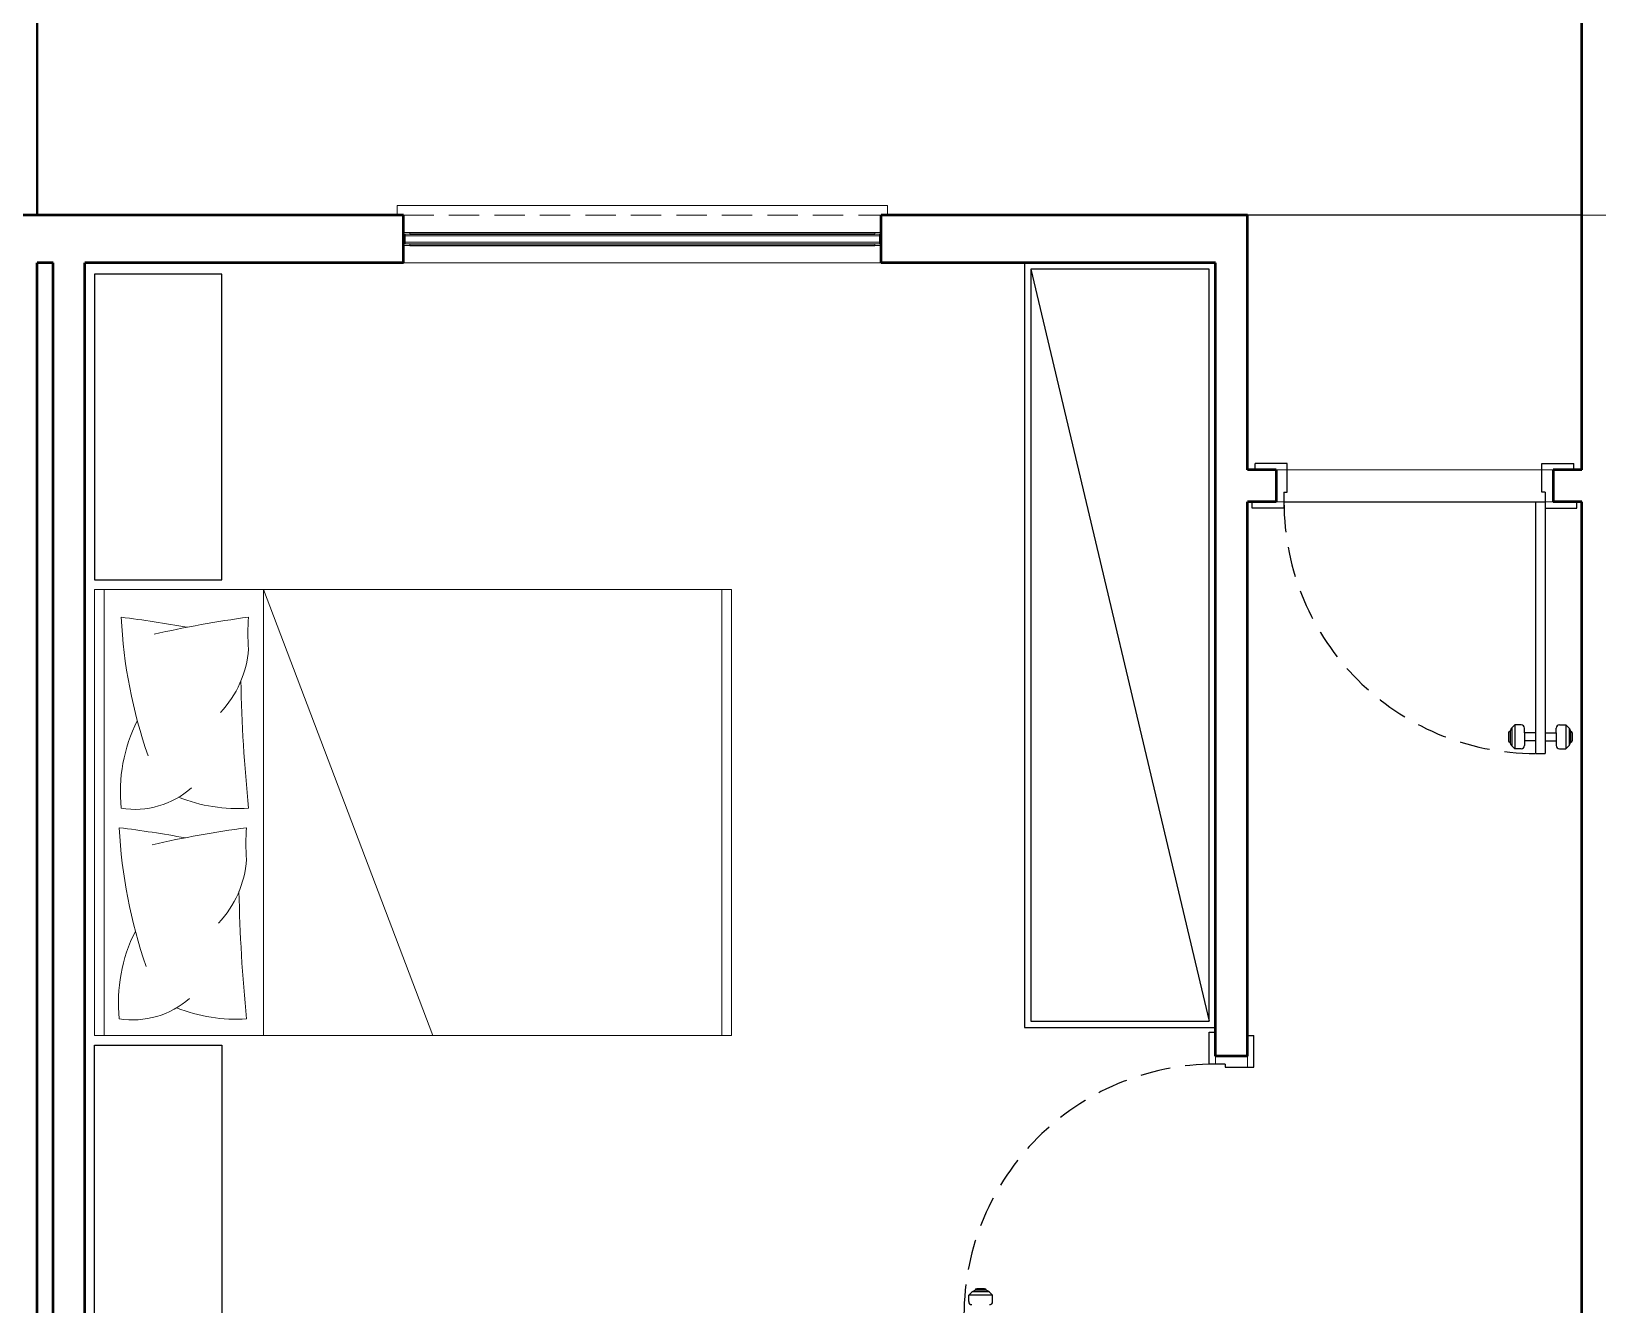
# Model space of a CAD drawing. Header units: millimetres. Extents: x 81693 to 98868, y 6565 to 11437.
# Drawn here: x 94811.5 to 95139.4, y 10430.1 to 10696.5 of the extents above; entities that cross this region are included whole.
import ezdxf

# ---------------------------------------------------------------- set-up
doc = ezdxf.new("R2010")
doc.units = ezdxf.units.MM
doc.linetypes.add('ACAD_ISO05W100', pattern=[33, 24, -3, 0, -3, 0, -3])
doc.linetypes.add('HIDDEN', pattern=[9.525, 6.35, -3.175])
for name, color, linetype in [('Fachada', 3, 'Continuous'), ('Hachuria - Moveis', 1, 'Continuous'), ('Piso', 55, 'Continuous'), ('PORTAS', 3, 'Continuous'), ('Portas-Projeção', 55, 'HIDDEN')]:
    doc.layers.add(name, color=color, linetype=linetype)
for name, color, linetype, lineweight in [('Hachura', 1, 'Continuous', 9), ('Moveis', 1, 'Continuous', 9), ('Parede Baixa', 5, 'Continuous', 50), ('Parede Corte', 4, 'Continuous', 40), ('Portas - Janelas', 2, 'Continuous', 20), ('Projeção Balanço', 2, 'ACAD_ISO05W100', 20), ('Projeção Janela', 15, 'HIDDEN', 9)]:
    doc.layers.add(name, color=color, linetype=linetype, lineweight=lineweight)

# ---------------------------------------------------------------- blocks, each defined once
blk = doc.blocks.new('CAMA')
at = {"layer": 'Moveis'}
for p, q in [((-2487.43, 2453.89), (-2487.43, 2313.89)), ((-2287.43, 2453.89), (-2487.43, 2453.89)), ((-2484.43, 2453.89), (-2484.43, 2313.89)), ((-2340.43, 2313.89), (-2393.66, 2453.89)), ((-2340.43, 2313.89), (-2340.43, 2453.89)), ((-2290.43, 2313.89), (-2290.43, 2453.89)), ((-2287.43, 2313.89), (-2287.43, 2453.89)), ((-2487.43, 2313.89), (-2287.43, 2313.89))]:
    blk.add_line(p, q, dxfattribs=at)
for centre, radius, start, end in [((-2331.88, 2398.32), 50.46, 68.2853, 93.747), ((-2821.37, 2399.35), 488.68, 1.0964, 5.7926), ((-2299.39, 2421.99), 27.01, 81.0312, 131.4131), ((-2344.57, 2443.59), 49.65, 333.2123, 5.8776), ((-2450.92, 2381.08), 155.92, 2.7909, 19.1403), ((-2302.48, 2396.13), 32.8, 136.7518, 175.557), ((-2391.08, 2393.67), 56.12, 354.8889, 5.1111), ((-2381.31, 2729.56), 344, 277.7073, 282.7264), ((-2244.56, 2787.47), 402, 259.7822, 262.7656), ((-2332.49, 2332.23), 50.46, 68.2853, 93.747), ((-2821.98, 2333.27), 488.68, 1.0964, 5.7926), ((-2300, 2355.91), 27.01, 81.0312, 131.4131), ((-2345.18, 2377.5), 49.65, 333.2123, 5.8776), ((-2451.53, 2315), 155.92, 2.7909, 19.1403), ((-2303.09, 2330.05), 32.8, 136.7518, 175.557), ((-2391.69, 2327.59), 56.12, 354.8889, 5.1111), ((-2381.92, 2663.48), 344, 277.7073, 282.7264), ((-2245.17, 2721.39), 402, 259.7822, 262.7656)]:
    blk.add_arc(centre, radius, start, end, dxfattribs=at)

msp = doc.modelspace()

# ---------------------------------------------------------------- linework, layer by layer
at = {"layer": 'Fachada'}
msp.add_line((95136.0791, 10658.0542), (95066.0791, 10658.0542), dxfattribs=at)
at = {"layer": 'Hachura'}
for p, q in [((94889.4125, 10654.3876), (94890.7458, 10654.3876)), ((94889.7458, 10652.0542), (94889.7458, 10654.0542)), ((94889.7458, 10654.0542), (94890.7458, 10654.0542)), ((94889.7458, 10653.7209), (94989.0791, 10653.7209)), ((94890.7458, 10654.0542), (94890.7458, 10654.3876)), ((94989.4125, 10654.3876), (94988.0791, 10654.3876)), ((94988.0791, 10654.0542), (94988.0791, 10654.3876)), ((94989.0791, 10654.0542), (94988.0791, 10654.0542)), ((94989.0791, 10652.0542), (94989.0791, 10654.0542)), ((94889.4125, 10651.7209), (94890.7458, 10651.7209)), ((94889.7458, 10652.3876), (94989.0791, 10652.3876)), ((94889.7458, 10652.0542), (94890.7458, 10652.0542)), ((94890.7458, 10652.0542), (94890.7458, 10651.7209)), ((94989.0791, 10652.0542), (94988.0791, 10652.0542)), ((94988.0791, 10652.0542), (94988.0791, 10651.7209)), ((94989.4125, 10651.7209), (94988.0791, 10651.7209))]:
    msp.add_line(p, q, dxfattribs=at)
at = {"layer": 'Hachuria - Moveis'}
for points in [[(95019.4125, 10488.0542), (95059.4125, 10488.0542), (95059.4125, 10648.0542), (95019.4125, 10648.0542)], [(94851.4129, 10645.7209), (94824.7458, 10645.7209), (94824.7458, 10581.7209), (94851.4102, 10581.7209)], [(95020.7458, 10489.3876), (95058.0791, 10489.3876), (95058.0791, 10646.7209), (95020.7458, 10646.7209)], [(94851.4129, 10420.3876), (94824.7458, 10420.3876), (94824.7458, 10484.3876), (94851.4102, 10484.3876)]]:
    msp.add_lwpolyline(points, close=True, dxfattribs=at)
at = {"layer": 'Parede Baixa'}
for p, q in [((95136.0791, 10604.7209), (95136.0791, 10851.3876)), ((94889.4125, 10658.0542), (94806.0791, 10658.0542)), ((94889.4125, 10648.0542), (94889.4125, 10658.0542)), ((95066.0791, 10658.0542), (94989.4125, 10658.0542)), ((94989.4125, 10648.0542), (94989.4125, 10658.0542)), ((95066.0791, 10604.7209), (95066.0791, 10658.0542)), ((94812.7458, 9141.3876), (94812.7458, 10648.0542)), ((94816.0791, 10648.0542), (94812.7458, 10648.0542)), ((94816.0791, 9141.3876), (94816.0791, 10648.0542)), ((94822.7458, 10418.0542), (94822.7458, 10648.0542)), ((94889.4125, 10648.0542), (94822.7458, 10648.0542)), ((95059.4125, 10648.0542), (94989.4125, 10648.0542)), ((95059.4125, 10482.0542), (95059.4125, 10648.0542)), ((95072.0791, 10604.7209), (95066.0791, 10604.7209)), ((95072.0791, 10604.7209), (95072.0791, 10598.0542)), ((95136.0791, 10604.7209), (95130.0791, 10604.7209)), ((95130.0791, 10604.7209), (95130.0791, 10598.0542)), ((95066.0791, 10482.0542), (95066.0791, 10598.0542)), ((95072.0791, 10598.0542), (95066.0791, 10598.0542)), ((95136.0791, 10598.0542), (95130.0791, 10598.0542)), ((95136.0791, 10151.3876), (95136.0791, 10598.0542)), ((95066.0791, 10482.0542), (95059.4125, 10482.0542))]:
    msp.add_line(p, q, dxfattribs=at)
at = {"layer": 'Parede Corte'}
msp.add_lwpolyline([(94812.7458, 10658.0542), (94812.7458, 11036.4511), (95136.0791, 11259.3864)], dxfattribs=at)
at = {"layer": 'Piso'}
for p, q in [((94890.7458, 10654.3876), (94988.0791, 10654.3876)), ((94890.7458, 10654.0542), (94988.0791, 10654.0542)), ((94890.7458, 10652.0542), (94988.0791, 10652.0542)), ((94890.7458, 10651.7209), (94988.0791, 10651.7209)), ((95020.7458, 10646.7209), (95058.0791, 10489.3876)), ((95073.7458, 10598.0542), (95126.4125, 10598.0542))]:
    msp.add_line(p, q, dxfattribs=at)
at = {"layer": 'PORTAS', "color": 2, "linetype": 'Continuous'}
for p, q in [((95074.4125, 10606.0542), (95067.7458, 10606.0542)), ((95067.7458, 10604.7209), (95067.7458, 10606.0542)), ((95074.4125, 10604.7209), (95074.4125, 10606.0542)), ((95074.4125, 10600.0542), (95074.4125, 10604.7209)), ((95127.7458, 10604.7209), (95127.7458, 10606.0542)), ((95127.7458, 10606.0542), (95134.4125, 10606.0542)), ((95127.7458, 10600.0542), (95127.7458, 10604.7209)), ((95134.4125, 10604.7209), (95134.4125, 10606.0542)), ((95067.0791, 10596.7209), (95067.0791, 10598.0542)), ((95073.7458, 10600.0542), (95074.4125, 10600.0542)), ((95073.7458, 10600.0542), (95073.7458, 10596.7209)), ((95126.4125, 10598.0542), (95126.4125, 10545.3876)), ((95126.4125, 10598.0542), (95128.4125, 10598.0542)), ((95128.4125, 10600.0542), (95127.7458, 10600.0542)), ((95128.4125, 10600.0542), (95128.4125, 10598.0542)), ((95128.4125, 10598.0542), (95128.4125, 10545.3876)), ((95135.0791, 10596.7209), (95135.0791, 10598.0542)), ((95073.7458, 10596.7209), (95067.0791, 10596.7209)), ((95128.4125, 10596.7209), (95135.0791, 10596.7209)), ((95120.7458, 10549.7209), (95120.7458, 10548.0542)), ((95121.3148, 10550.6233), (95121.0791, 10550.0542)), ((95121.0791, 10550.0542), (95121.0791, 10547.7209)), ((95122.0791, 10551.3876), (95121.3148, 10550.6233)), ((95121.4125, 10550.7209), (95121.4125, 10547.0542)), ((95122.0339, 10551.3423), (95122.0791, 10551.2971)), ((95122.0791, 10551.3876), (95122.0791, 10546.3876)), ((95123.4125, 10551.3876), (95122.0791, 10551.3876)), ((95124.0791, 10549.7209), (95124.0791, 10550.7209)), ((95126.4125, 10549.7209), (95124.0791, 10549.7209)), ((95124.0791, 10549.7209), (95124.0791, 10548.0542)), ((95128.4125, 10549.7209), (95130.7458, 10549.7209)), ((95130.7458, 10549.7209), (95130.7458, 10550.7209)), ((95130.7458, 10549.7209), (95130.7458, 10548.0542)), ((95131.4125, 10551.3876), (95132.7458, 10551.3876)), ((95132.7458, 10551.3876), (95132.7458, 10546.3876)), ((95132.7458, 10551.3876), (95133.5101, 10550.6233)), ((95132.7911, 10551.3423), (95132.7458, 10551.2971)), ((95133.4125, 10550.7209), (95133.4125, 10547.0542)), ((95133.5101, 10550.6233), (95133.7458, 10550.0542)), ((95133.7458, 10550.0542), (95133.7458, 10547.7209)), ((95134.0791, 10549.7209), (95134.0791, 10548.0542)), ((95121.3148, 10547.1519), (95121.0791, 10547.7209)), ((95122.0791, 10546.3876), (95121.3148, 10547.1519)), ((95123.4125, 10546.3876), (95122.0791, 10546.3876)), ((95126.4125, 10548.0542), (95124.0791, 10548.0542)), ((95124.0791, 10548.0542), (95124.0791, 10547.0542)), ((95126.4125, 10545.3876), (95128.4125, 10545.3876)), ((95128.4125, 10548.0542), (95130.7458, 10548.0542)), ((95130.7458, 10548.0542), (95130.7458, 10547.0542)), ((95131.4125, 10546.3876), (95132.7458, 10546.3876)), ((95132.7458, 10546.3876), (95133.5101, 10547.1519)), ((95133.5101, 10547.1519), (95133.7458, 10547.7209)), ((95058.0791, 10480.3876), (95058.0791, 10487.0542)), ((95058.0791, 10487.0542), (95059.4125, 10487.0542)), ((95066.0791, 10486.3876), (95067.4125, 10486.3876)), ((95067.4125, 10479.7209), (95067.4125, 10486.3876)), ((95061.4125, 10480.3876), (95058.0791, 10480.3876)), ((95061.4125, 10480.3876), (95061.4125, 10479.7209)), ((95061.4125, 10479.7209), (95066.0791, 10479.7209)), ((95066.0791, 10479.7209), (95067.4125, 10479.7209)), ((95007.7458, 10432.0542), (95008.5101, 10432.8185)), ((95012.7458, 10432.0542), (95007.7458, 10432.0542)), ((95007.7458, 10430.7209), (95007.7458, 10432.0542)), ((95012.0791, 10432.7209), (95008.4125, 10432.7209)), ((95008.5101, 10432.8185), (95009.0791, 10433.0542)), ((95011.4125, 10433.0542), (95009.0791, 10433.0542)), ((95011.0791, 10433.3876), (95009.4125, 10433.3876)), ((95011.9815, 10432.8185), (95011.4125, 10433.0542)), ((95012.7458, 10432.0542), (95011.9815, 10432.8185)), ((95012.7005, 10432.0995), (95012.6553, 10432.0542)), ((95012.7458, 10430.7209), (95012.7458, 10432.0542))]:
    msp.add_line(p, q, dxfattribs=at)
for centre, radius, start, end in [((95121.0791, 10549.7209), 0.3333, 90, 180), ((95123.4125, 10550.7209), 0.6667, 0, 90), ((95131.4125, 10550.7209), 0.6667, 90, 180), ((95133.7458, 10549.7209), 0.3333, 0, 90), ((95121.0791, 10548.0542), 0.3333, 180, 270), ((95123.4125, 10547.0542), 0.6667, 270, 0), ((95131.4125, 10547.0542), 0.6667, 180, 270), ((95133.7458, 10548.0542), 0.3333, 270, 0), ((95008.4125, 10430.7209), 0.6667, 180, 270), ((95009.4125, 10433.0542), 0.3333, 90, 180), ((95011.0791, 10433.0542), 0.3333, 0, 90), ((95012.0791, 10430.7209), 0.6667, 270, 0)]:
    msp.add_arc(centre, radius, start, end, dxfattribs=at)
at = {"layer": 'Portas - Janelas'}
for p, q in [((94990.7458, 10660.0542), (94888.0791, 10660.0542)), ((94888.0791, 10658.0542), (94888.0791, 10660.0542)), ((94990.7458, 10658.0542), (94990.7458, 10660.0542)), ((94889.4125, 10648.0542), (94989.4125, 10648.0542)), ((95072.0791, 10604.7209), (95130.0791, 10604.7209)), ((95072.0791, 10598.0542), (95073.7458, 10598.0542)), ((95130.0791, 10598.0542), (95128.4125, 10598.0542)), ((95059.4125, 10482.0542), (95059.4125, 10480.3876)), ((95066.0791, 10482.0542), (95066.0791, 10479.7209))]:
    msp.add_line(p, q, dxfattribs=at)
at = {"layer": 'Portas-Projeção'}
for centre, start, end in [((95126.4125, 10598.0542), 180, 270), ((95059.4125, 10427.7209), 90, 180)]:
    msp.add_arc(centre, 52.6667, start, end, dxfattribs=at)
at = {"layer": 'Projeção Balanço', "color": 1}
msp.add_line((95136.0791, 10658.0542), (95144.4125, 10658.0542), dxfattribs=at)
at = {"layer": 'Projeção Janela'}
msp.add_line((94889.4125, 10658.0542), (94989.4125, 10658.0542), dxfattribs=at)

# ---------------------------------------------------------------- block references
at = {"layer": 'Moveis', "xscale": 0.6666666666666666, "yscale": 0.6666666666666666, "zscale": 0.6666666666666666, "rotation": 180}
msp.add_blockref('CAMA', (93299.7933, 12122.3137), dxfattribs=at)

doc.saveas('drawing.dxf')
